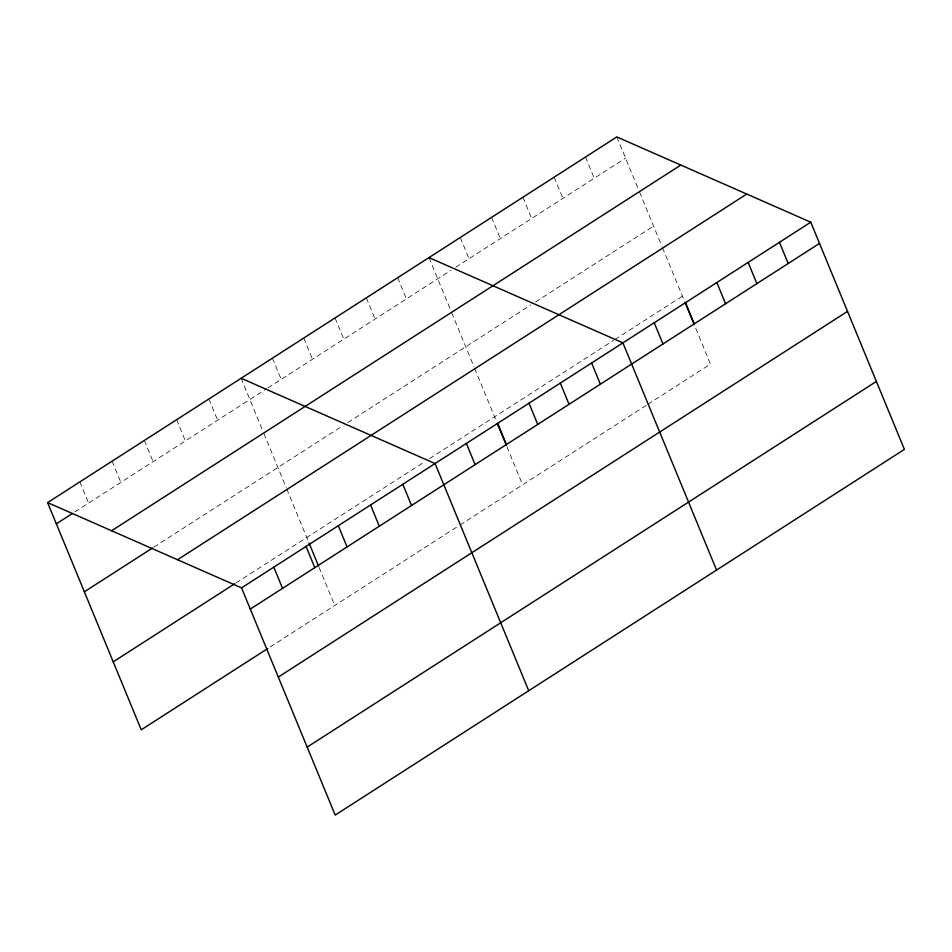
<?xml version="1.0" encoding="UTF-8"?>
<svg xmlns="http://www.w3.org/2000/svg" width="952" height="952" viewBox="0 0 952 952"><rect width="100%" height="100%" fill="white"/><g stroke="black" fill="none" stroke-linecap="round" stroke-linejoin="round"><path stroke-width="0.71" stroke-dasharray="4.76 3.57" d="M74.946 511.855L266.727 388.654M267.94 387.88L450.962 270.297M455.782 267.203L625.559 158.127M153.831 547.162L342.91 425.687M347.73 422.593L530.752 305.009M535.571 301.915L653.572 226.1M236.048 582.922L424.759 461.684M429.578 458.59L613.802 340.233M615.016 339.459L682.441 296.143M270.261 646.908L457.591 526.563M460.006 525.016L646.646 405.112M647.848 404.338L710.454 364.116L694.77 326.048M616.813 136.921L639.006 190.757M639.566 192.114L661.902 246.306M662.461 247.651L684.678 301.582M585.504 157.032L594.25 178.238M554.195 177.143L562.941 198.349M522.898 197.254L531.632 218.46M491.589 217.365L500.324 238.583M460.28 237.488L469.027 258.694M428.971 257.599L450.605 310.066M451.724 312.791L474.06 366.984M474.62 368.329L496.278 420.891M506.928 446.726L522.612 484.794M397.662 277.71L406.409 298.916M366.365 297.821L375.1 319.027M335.056 317.932L343.791 339.138M303.748 338.043L312.482 359.249M272.439 358.154L281.185 379.372M241.13 378.277L262.764 430.744M263.882 433.469L286.219 487.662M286.778 489.007L308.436 541.569M319.087 567.404L334.771 605.472M208.881 398.995L217.615 420.201M176.62 419.713L185.366 440.919M144.371 440.443L153.105 461.649M112.11 461.161L120.856 482.367M79.861 481.879L88.596 503.084"/><path stroke-width="1.43" d="M47.6 502.608L616.813 136.921L810.759 222.197L904.4 449.392L335.187 815.079L241.546 587.884L47.6 502.608L141.241 729.803L267.786 648.502M56.346 523.814L72.471 513.449M111.598 530.752L680.811 165.065M84.359 591.787L152.594 547.959M177.536 559.74L746.761 194.053M113.228 661.83L234.799 583.719M241.546 587.884L810.759 222.197M250.281 609.09L819.493 243.403M278.305 677.062L847.518 311.387M307.163 747.106L876.387 381.419M428.971 257.599L622.917 342.875L716.558 570.069M241.13 378.277L435.076 463.553L528.717 690.747M779.45 242.308L788.197 263.514M748.141 262.419L756.888 283.636M716.832 282.542L725.579 303.748M685.535 302.653L694.27 323.858M685.238 302.938L694.21 324.692M654.226 322.764L662.961 343.969M591.608 362.986L600.355 384.192M560.3 383.097L569.046 404.303M528.991 403.208L537.737 424.425M497.694 423.331L506.428 444.536M497.396 423.616L506.369 445.369M466.385 443.442L475.119 464.647M402.815 484.27L411.562 505.476M370.566 505L379.301 526.206M338.305 525.718L347.052 546.924M308.995 542.926L318.527 566.047M306.056 546.436L314.791 567.642M273.795 567.166L282.542 588.372"/></g></svg>
